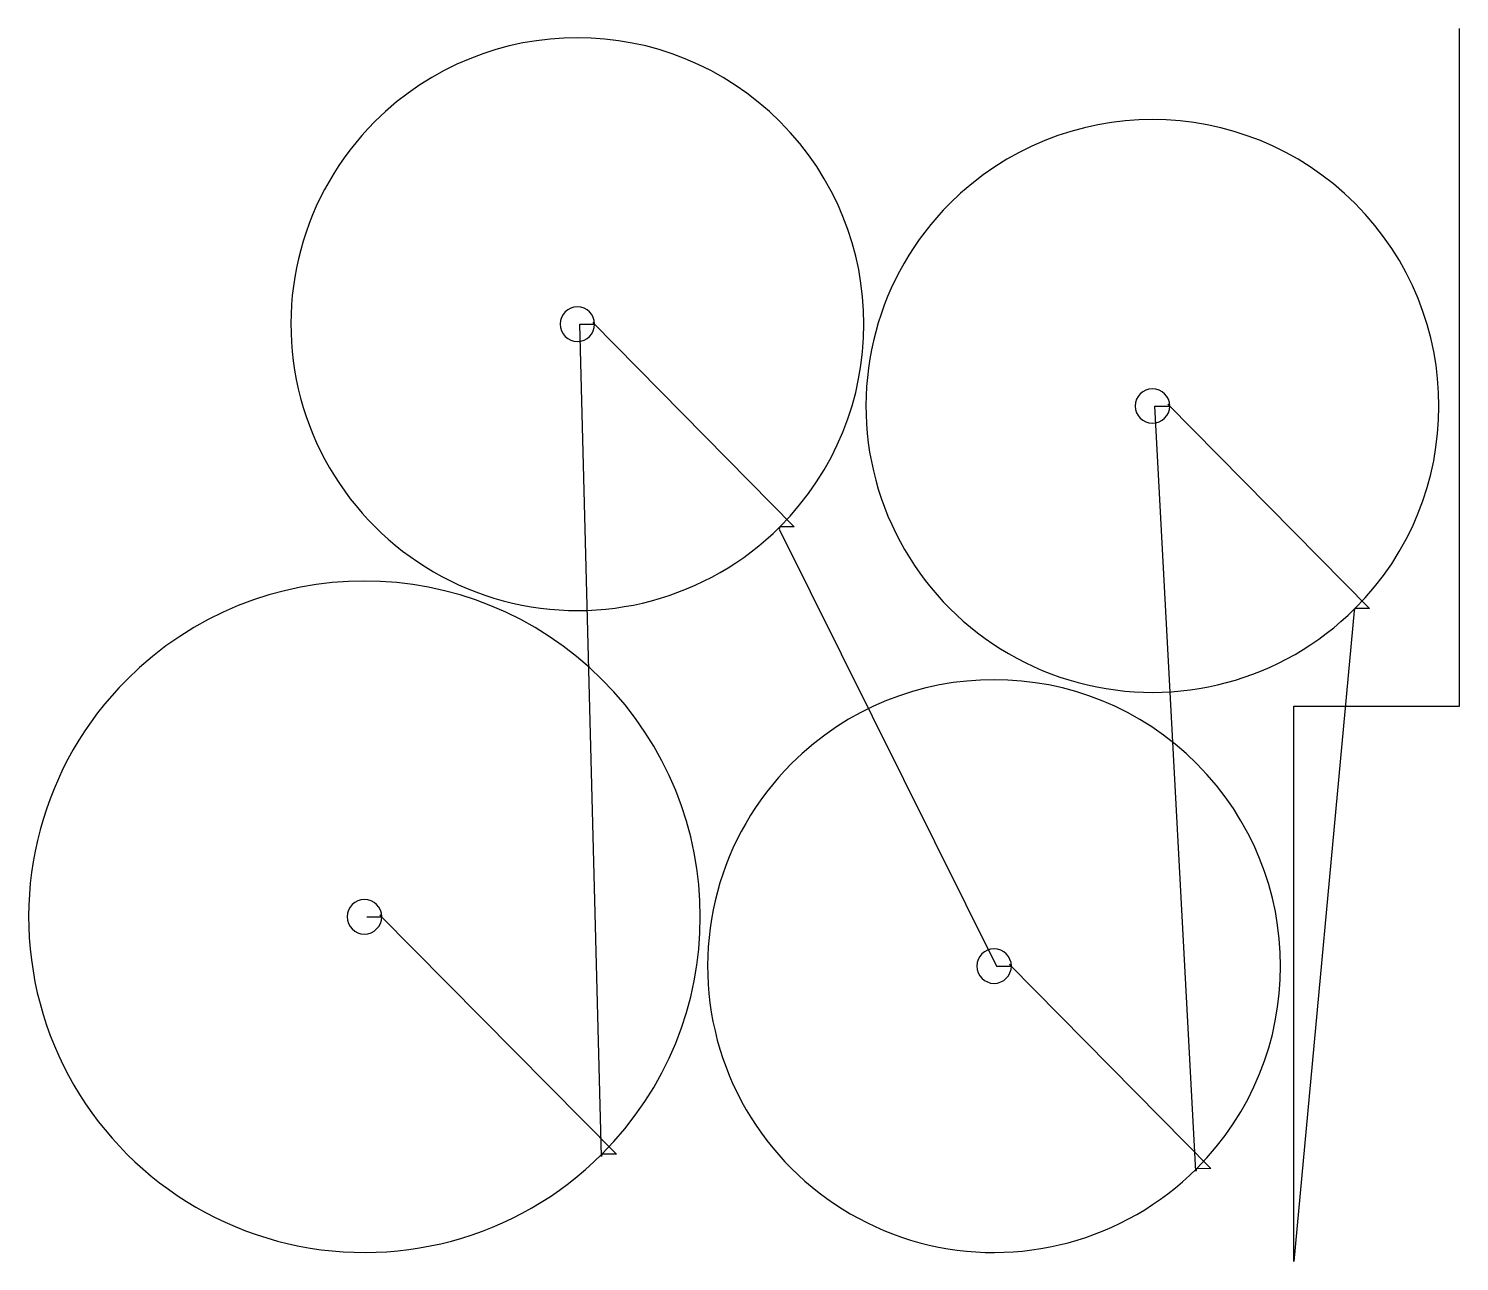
# Model space of a CAD drawing. Header units: metres. Extents: x 939 to 3839, y 0 to 2500.
import ezdxf

# ---------------------------------------------------------------- set-up
doc = ezdxf.new("R2010")
doc.units = ezdxf.units.M

msp = doc.modelspace()

# ---------------------------------------------------------------- linework, layer by layer
at = {"layer": 'TOOL_0'}
for p, q in [((3839.294, 2499.004), (3839.294, 2500.004)), ((3839.294, 1125.699), (3839.294, 2499.004)), ((2100.451, 212.449), (2056.466, 1900.677)), ((2056.466, 1900.677), (2086.466, 1900.677)), ((2086.466, 1900.677), (2082.93, 1904.213)), ((2082.93, 1904.213), (2491.121, 1489.882)), ((3305.323, 183.321), (3222.109, 1734.66)), ((3222.109, 1734.66), (3252.109, 1734.66)), ((3252.109, 1734.66), (3248.573, 1738.196)), ((3248.573, 1738.196), (3656.764, 1323.865)), ((2461.962, 1489.869), (2460.66, 1485.148)), ((2460.66, 1485.148), (2901.129, 598.85)), ((2491.121, 1489.882), (2461.961, 1489.868)), ((3626.302, 1319.131), (3503.557, 0.004)), ((3627.604, 1323.852), (3626.302, 1319.131)), ((3656.764, 1323.865), (3627.603, 1323.851)), ((3503.557, 1.004), (3503.557, 1125.699)), ((3503.557, 1125.699), (3839.294, 1125.699)), ((1624.835, 698.841), (1654.835, 698.841)), ((1654.835, 698.841), (1651.299, 702.377)), ((1651.299, 702.377), (2130.879, 217.691)), ((2901.129, 598.85), (2931.129, 598.85)), ((2931.129, 598.85), (2927.593, 602.386)), ((2927.593, 602.386), (3335.785, 188.055)), ((2101.14, 217.422), (2100.451, 212.449)), ((2130.879, 217.691), (2101.14, 217.422)), ((3306.625, 188.042), (3305.323, 183.321)), ((3335.785, 188.055), (3306.624, 188.041)), ((3503.557, 0.004), (3503.557, 1.004)), ((3503.557, 1.004), (3503.557, 0.004)), ((3503.557, 0.004), (3503.557, 1.004))]:
    msp.add_line(p, q, dxfattribs=at)
for centre, radius, start, end in [((2051.466, 1900.677), 580.75, 314.978234, 134.977885), ((2051.466, 1900.677), 580.75, 134.977885, 314.978095), ((3217.108, 1734.66), 580.75, 314.978234, 134.977885), ((3217.108, 1734.66), 580.75, 134.977885, 314.978095), ((2051.466, 1900.677), 35, 0, 180), ((2051.466, 1900.677), 35, 180, 0), ((3217.109, 1734.66), 35, 0, 180), ((3217.109, 1734.66), 35, 180, 0), ((1619.834, 698.842), 680.749, 314.993215, 134.992918), ((1619.834, 698.842), 680.75, 134.992918, 314.993215), ((2896.129, 598.85), 580.75, 314.978234, 134.977885), ((2896.129, 598.85), 580.75, 134.977885, 314.978095), ((1619.835, 698.841), 35, 0, 180), ((1619.835, 698.841), 35, 180, 0), ((2896.129, 598.85), 35, 0, 180), ((2896.129, 598.85), 35, 180, 0)]:
    msp.add_arc(centre, radius, start, end, dxfattribs=at)

doc.saveas('drawing.dxf')
